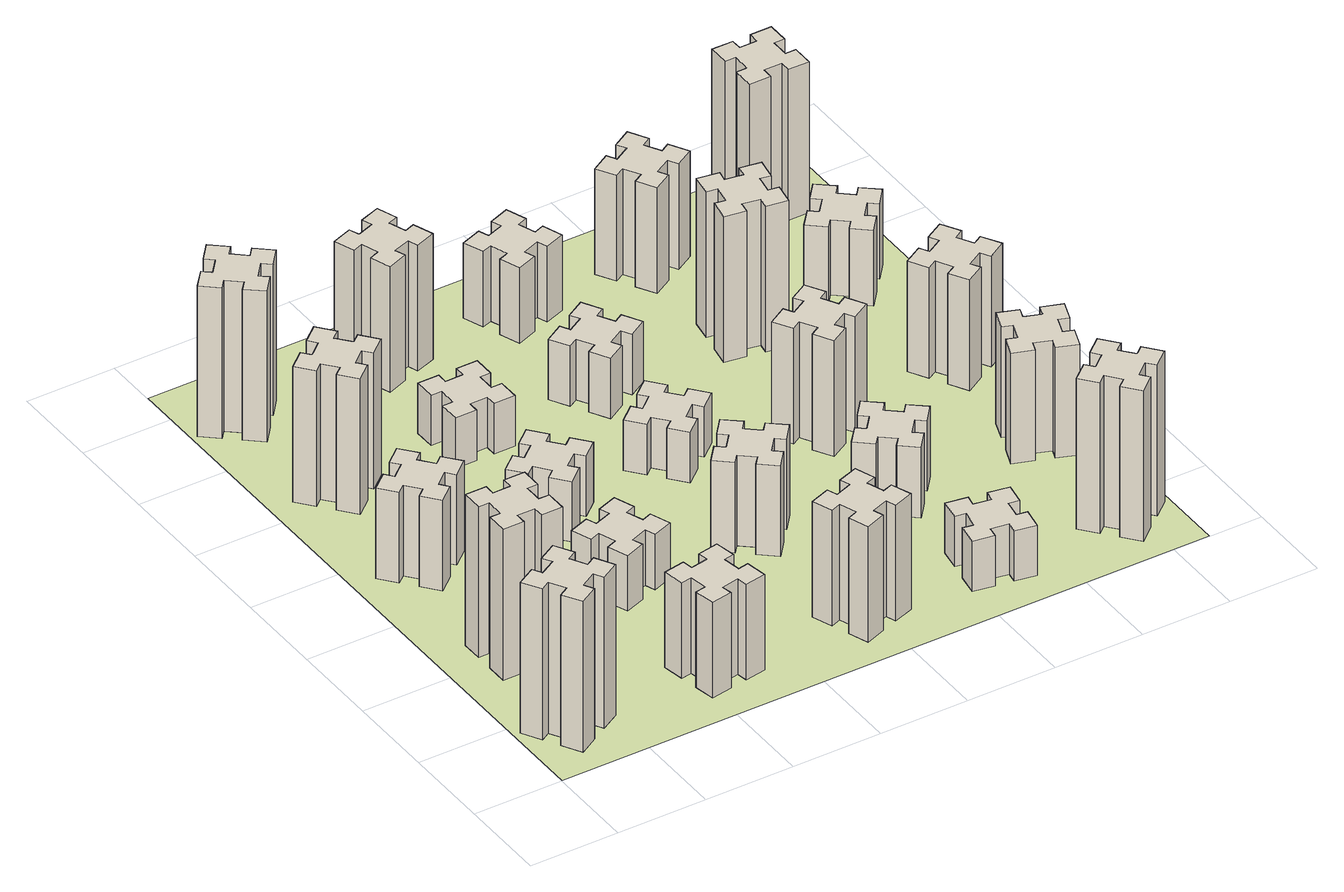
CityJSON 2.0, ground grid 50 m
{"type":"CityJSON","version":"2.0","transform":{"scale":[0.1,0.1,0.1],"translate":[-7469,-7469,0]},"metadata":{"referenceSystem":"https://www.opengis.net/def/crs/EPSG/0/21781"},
"CityObjects":{
"building1":{"type":"Building","attributes":{"class":"1000","function":"1000","usage":"1000","yearOfConstruction":2016,"roofType":"1000","measuredHeight":90,"storeysAboveGround":30,"storeysBelowGround":0},"geometry":[{"type":"Solid","lod":"1","boundaries":[[[[0,1,2,3,4,5,6,7,8,9,10,11,12,13,14,15,16,17,18,19]],[[17,16,20,21]],[[16,15,22,20]],[[15,14,23,22]],[[14,13,24,23]],[[13,12,25,24]],[[12,11,26,25]],[[11,10,27,26]],[[10,9,28,27]],[[9,8,29,28]],[[8,7,30,29]],[[7,6,31,30]],[[6,5,32,31]],[[5,4,33,32]],[[4,3,34,33]],[[3,2,35,34]],[[2,1,36,35]],[[1,0,37,36]],[[0,19,38,37]],[[19,18,39,38]],[[18,17,21,39]],[[24,25,26,27,28,29,30,31,32,33,34,35,36,37,38,39,21,20,22,23]]]]}]},
"building2":{"type":"Building","attributes":{"class":"1000","function":"1000","usage":"1000","yearOfConstruction":2016,"roofType":"1000","measuredHeight":90,"storeysAboveGround":30,"storeysBelowGround":0},"geometry":[{"type":"Solid","lod":"1","boundaries":[[[[40,41,42,43,44,45,46,47,48,49,50,51,52,53,54,55,56,57,58,59]],[[57,56,60,61]],[[56,55,62,60]],[[55,54,63,62]],[[54,53,64,63]],[[53,52,65,64]],[[52,51,66,65]],[[51,50,67,66]],[[50,49,68,67]],[[49,48,69,68]],[[48,47,70,69]],[[47,46,71,70]],[[46,45,72,71]],[[45,44,73,72]],[[44,43,74,73]],[[43,42,75,74]],[[42,41,76,75]],[[41,40,77,76]],[[40,59,78,77]],[[59,58,79,78]],[[58,57,61,79]],[[64,65,66,67,68,69,70,71,72,73,74,75,76,77,78,79,61,60,62,63]]]]}]},
"building3":{"type":"Building","attributes":{"class":"1000","function":"1000","usage":"1000","yearOfConstruction":2016,"roofType":"1000","measuredHeight":54,"storeysAboveGround":30,"storeysBelowGround":0},"geometry":[{"type":"Solid","lod":"1","boundaries":[[[[80,81,82,83,84,85,86,87,88,89,90,91,92,93,94,95,96,97,98,99]],[[97,96,100,101]],[[96,95,102,100]],[[95,94,103,102]],[[94,93,104,103]],[[93,92,105,104]],[[92,91,106,105]],[[91,90,107,106]],[[90,89,108,107]],[[89,88,109,108]],[[88,87,110,109]],[[87,86,111,110]],[[86,85,112,111]],[[85,84,113,112]],[[84,83,114,113]],[[83,82,115,114]],[[82,81,116,115]],[[81,80,117,116]],[[80,99,118,117]],[[99,98,119,118]],[[98,97,101,119]],[[104,105,106,107,108,109,110,111,112,113,114,115,116,117,118,119,101,100,102,103]]]]}]},
"building4":{"type":"Building","attributes":{"class":"1000","function":"1000","usage":"1000","yearOfConstruction":2016,"roofType":"1000","measuredHeight":81,"storeysAboveGround":30,"storeysBelowGround":0},"geometry":[{"type":"Solid","lod":"1","boundaries":[[[[120,121,122,123,124,125,126,127,128,129,130,131,132,133,134,135,136,137,138,139]],[[137,136,140,141]],[[136,135,142,140]],[[135,134,143,142]],[[134,133,144,143]],[[133,132,145,144]],[[132,131,146,145]],[[131,130,147,146]],[[130,129,148,147]],[[129,128,149,148]],[[128,127,150,149]],[[127,126,151,150]],[[126,125,152,151]],[[125,124,153,152]],[[124,123,154,153]],[[123,122,155,154]],[[122,121,156,155]],[[121,120,157,156]],[[120,139,158,157]],[[139,138,159,158]],[[138,137,141,159]],[[144,145,146,147,148,149,150,151,152,153,154,155,156,157,158,159,141,140,142,143]]]]}]},
"building5":{"type":"Building","attributes":{"class":"1000","function":"1000","usage":"1000","yearOfConstruction":2016,"roofType":"1000","measuredHeight":57,"storeysAboveGround":30,"storeysBelowGround":0},"geometry":[{"type":"Solid","lod":"1","boundaries":[[[[160,161,162,163,164,165,166,167,168,169,170,171,172,173,174,175,176,177,178,179]],[[177,176,180,181]],[[176,175,182,180]],[[175,174,183,182]],[[174,173,184,183]],[[173,172,185,184]],[[172,171,186,185]],[[171,170,187,186]],[[170,169,188,187]],[[169,168,189,188]],[[168,167,190,189]],[[167,166,191,190]],[[166,165,192,191]],[[165,164,193,192]],[[164,163,194,193]],[[163,162,195,194]],[[162,161,196,195]],[[161,160,197,196]],[[160,179,198,197]],[[179,178,199,198]],[[178,177,181,199]],[[184,185,186,187,188,189,190,191,192,193,194,195,196,197,198,199,181,180,182,183]]]]}]},
"building6":{"type":"Building","attributes":{"class":"1000","function":"1000","usage":"1000","yearOfConstruction":2016,"roofType":"1000","measuredHeight":90,"storeysAboveGround":30,"storeysBelowGround":0},"geometry":[{"type":"Solid","lod":"1","boundaries":[[[[200,201,202,203,204,205,206,207,208,209,210,211,212,213,214,215,216,217,218,219]],[[217,216,220,221]],[[216,215,222,220]],[[215,214,223,222]],[[214,213,224,223]],[[213,212,225,224]],[[212,211,226,225]],[[211,210,227,226]],[[210,209,228,227]],[[209,208,229,228]],[[208,207,230,229]],[[207,206,231,230]],[[206,205,232,231]],[[205,204,233,232]],[[204,203,234,233]],[[203,202,235,234]],[[202,201,236,235]],[[201,200,237,236]],[[200,219,238,237]],[[219,218,239,238]],[[218,217,221,239]],[[224,225,226,227,228,229,230,231,232,233,234,235,236,237,238,239,221,220,222,223]]]]}]},
"building7":{"type":"Building","attributes":{"class":"1000","function":"1000","usage":"1000","yearOfConstruction":2016,"roofType":"1000","measuredHeight":33,"storeysAboveGround":30,"storeysBelowGround":0},"geometry":[{"type":"Solid","lod":"1","boundaries":[[[[240,241,242,243,244,245,246,247,248,249,250,251,252,253,254,255,256,257,258,259]],[[257,256,260,261]],[[256,255,262,260]],[[255,254,263,262]],[[254,253,264,263]],[[253,252,265,264]],[[252,251,266,265]],[[251,250,267,266]],[[250,249,268,267]],[[249,248,269,268]],[[248,247,270,269]],[[247,246,271,270]],[[246,245,272,271]],[[245,244,273,272]],[[244,243,274,273]],[[243,242,275,274]],[[242,241,276,275]],[[241,240,277,276]],[[240,259,278,277]],[[259,258,279,278]],[[258,257,261,279]],[[264,265,266,267,268,269,270,271,272,273,274,275,276,277,278,279,261,260,262,263]]]]}]},
"building8":{"type":"Building","attributes":{"class":"1000","function":"1000","usage":"1000","yearOfConstruction":2016,"roofType":"1000","measuredHeight":36,"storeysAboveGround":30,"storeysBelowGround":0},"geometry":[{"type":"Solid","lod":"1","boundaries":[[[[280,281,282,283,284,285,286,287,288,289,290,291,292,293,294,295,296,297,298,299]],[[297,296,300,301]],[[296,295,302,300]],[[295,294,303,302]],[[294,293,304,303]],[[293,292,305,304]],[[292,291,306,305]],[[291,290,307,306]],[[290,289,308,307]],[[289,288,309,308]],[[288,287,310,309]],[[287,286,311,310]],[[286,285,312,311]],[[285,284,313,312]],[[284,283,314,313]],[[283,282,315,314]],[[282,281,316,315]],[[281,280,317,316]],[[280,299,318,317]],[[299,298,319,318]],[[298,297,301,319]],[[304,305,306,307,308,309,310,311,312,313,314,315,316,317,318,319,301,300,302,303]]]]}]},
"building9":{"type":"Building","attributes":{"class":"1000","function":"1000","usage":"1000","yearOfConstruction":2016,"roofType":"1000","measuredHeight":30,"storeysAboveGround":30,"storeysBelowGround":0},"geometry":[{"type":"Solid","lod":"1","boundaries":[[[[320,321,322,323,324,325,326,327,328,329,330,331,332,333,334,335,336,337,338,339]],[[337,336,340,341]],[[336,335,342,340]],[[335,334,343,342]],[[334,333,344,343]],[[333,332,345,344]],[[332,331,346,345]],[[331,330,347,346]],[[330,329,348,347]],[[329,328,349,348]],[[328,327,350,349]],[[327,326,351,350]],[[326,325,352,351]],[[325,324,353,352]],[[324,323,354,353]],[[323,322,355,354]],[[322,321,356,355]],[[321,320,357,356]],[[320,339,358,357]],[[339,338,359,358]],[[338,337,341,359]],[[344,345,346,347,348,349,350,351,352,353,354,355,356,357,358,359,341,340,342,343]]]]}]},
"building10":{"type":"Building","attributes":{"class":"1000","function":"1000","usage":"1000","yearOfConstruction":2016,"roofType":"1000","measuredHeight":69,"storeysAboveGround":30,"storeysBelowGround":0},"geometry":[{"type":"Solid","lod":"1","boundaries":[[[[360,361,362,363,364,365,366,367,368,369,370,371,372,373,374,375,376,377,378,379]],[[377,376,380,381]],[[376,375,382,380]],[[375,374,383,382]],[[374,373,384,383]],[[373,372,385,384]],[[372,371,386,385]],[[371,370,387,386]],[[370,369,388,387]],[[369,368,389,388]],[[368,367,390,389]],[[367,366,391,390]],[[366,365,392,391]],[[365,364,393,392]],[[364,363,394,393]],[[363,362,395,394]],[[362,361,396,395]],[[361,360,397,396]],[[360,379,398,397]],[[379,378,399,398]],[[378,377,381,399]],[[384,385,386,387,388,389,390,391,392,393,394,395,396,397,398,399,381,380,382,383]]]]}]},
"building11":{"type":"Building","attributes":{"class":"1000","function":"1000","usage":"1000","yearOfConstruction":2016,"roofType":"1000","measuredHeight":75,"storeysAboveGround":30,"storeysBelowGround":0},"geometry":[{"type":"Solid","lod":"1","boundaries":[[[[400,401,402,403,404,405,406,407,408,409,410,411,412,413,414,415,416,417,418,419]],[[417,416,420,421]],[[416,415,422,420]],[[415,414,423,422]],[[414,413,424,423]],[[413,412,425,424]],[[412,411,426,425]],[[411,410,427,426]],[[410,409,428,427]],[[409,408,429,428]],[[408,407,430,429]],[[407,406,431,430]],[[406,405,432,431]],[[405,404,433,432]],[[404,403,434,433]],[[403,402,435,434]],[[402,401,436,435]],[[401,400,437,436]],[[400,419,438,437]],[[419,418,439,438]],[[418,417,421,439]],[[424,425,426,427,428,429,430,431,432,433,434,435,436,437,438,439,421,420,422,423]]]]}]},
"building12":{"type":"Building","attributes":{"class":"1000","function":"1000","usage":"1000","yearOfConstruction":2016,"roofType":"1000","measuredHeight":54,"storeysAboveGround":30,"storeysBelowGround":0},"geometry":[{"type":"Solid","lod":"1","boundaries":[[[[440,441,442,443,444,445,446,447,448,449,450,451,452,453,454,455,456,457,458,459]],[[457,456,460,461]],[[456,455,462,460]],[[455,454,463,462]],[[454,453,464,463]],[[453,452,465,464]],[[452,451,466,465]],[[451,450,467,466]],[[450,449,468,467]],[[449,448,469,468]],[[448,447,470,469]],[[447,446,471,470]],[[446,445,472,471]],[[445,444,473,472]],[[444,443,474,473]],[[443,442,475,474]],[[442,441,476,475]],[[441,440,477,476]],[[440,459,478,477]],[[459,458,479,478]],[[458,457,461,479]],[[464,465,466,467,468,469,470,471,472,473,474,475,476,477,478,479,461,460,462,463]]]]}]},
"building13":{"type":"Building","attributes":{"class":"1000","function":"1000","usage":"1000","yearOfConstruction":2016,"roofType":"1000","measuredHeight":30,"storeysAboveGround":30,"storeysBelowGround":0},"geometry":[{"type":"Solid","lod":"1","boundaries":[[[[480,481,482,483,484,485,486,487,488,489,490,491,492,493,494,495,496,497,498,499]],[[497,496,500,501]],[[496,495,502,500]],[[495,494,503,502]],[[494,493,504,503]],[[493,492,505,504]],[[492,491,506,505]],[[491,490,507,506]],[[490,489,508,507]],[[489,488,509,508]],[[488,487,510,509]],[[487,486,511,510]],[[486,485,512,511]],[[485,484,513,512]],[[484,483,514,513]],[[483,482,515,514]],[[482,481,516,515]],[[481,480,517,516]],[[480,499,518,517]],[[499,498,519,518]],[[498,497,501,519]],[[504,505,506,507,508,509,510,511,512,513,514,515,516,517,518,519,501,500,502,503]]]]}]},
"building14":{"type":"Building","attributes":{"class":"1000","function":"1000","usage":"1000","yearOfConstruction":2016,"roofType":"1000","measuredHeight":36,"storeysAboveGround":30,"storeysBelowGround":0},"geometry":[{"type":"Solid","lod":"1","boundaries":[[[[520,521,522,523,524,525,526,527,528,529,530,531,532,533,534,535,536,537,538,539]],[[537,536,540,541]],[[536,535,542,540]],[[535,534,543,542]],[[534,533,544,543]],[[533,532,545,544]],[[532,531,546,545]],[[531,530,547,546]],[[530,529,548,547]],[[529,528,549,548]],[[528,527,550,549]],[[527,526,551,550]],[[526,525,552,551]],[[525,524,553,552]],[[524,523,554,553]],[[523,522,555,554]],[[522,521,556,555]],[[521,520,557,556]],[[520,539,558,557]],[[539,538,559,558]],[[538,537,541,559]],[[544,545,546,547,548,549,550,551,552,553,554,555,556,557,558,559,541,540,542,543]]]]}]},
"building15":{"type":"Building","attributes":{"class":"1000","function":"1000","usage":"1000","yearOfConstruction":2016,"roofType":"1000","measuredHeight":30,"storeysAboveGround":30,"storeysBelowGround":0},"geometry":[{"type":"Solid","lod":"1","boundaries":[[[[560,561,562,563,564,565,566,567,568,569,570,571,572,573,574,575,576,577,578,579]],[[577,576,580,581]],[[576,575,582,580]],[[575,574,583,582]],[[574,573,584,583]],[[573,572,585,584]],[[572,571,586,585]],[[571,570,587,586]],[[570,569,588,587]],[[569,568,589,588]],[[568,567,590,589]],[[567,566,591,590]],[[566,565,592,591]],[[565,564,593,592]],[[564,563,594,593]],[[563,562,595,594]],[[562,561,596,595]],[[561,560,597,596]],[[560,579,598,597]],[[579,578,599,598]],[[578,577,581,599]],[[584,585,586,587,588,589,590,591,592,593,594,595,596,597,598,599,581,580,582,583]]]]}]},
"building16":{"type":"Building","attributes":{"class":"1000","function":"1000","usage":"1000","yearOfConstruction":2016,"roofType":"1000","measuredHeight":45,"storeysAboveGround":30,"storeysBelowGround":0},"geometry":[{"type":"Solid","lod":"1","boundaries":[[[[600,601,602,603,604,605,606,607,608,609,610,611,612,613,614,615,616,617,618,619]],[[617,616,620,621]],[[616,615,622,620]],[[615,614,623,622]],[[614,613,624,623]],[[613,612,625,624]],[[612,611,626,625]],[[611,610,627,626]],[[610,609,628,627]],[[609,608,629,628]],[[608,607,630,629]],[[607,606,631,630]],[[606,605,632,631]],[[605,604,633,632]],[[604,603,634,633]],[[603,602,635,634]],[[602,601,636,635]],[[601,600,637,636]],[[600,619,638,637]],[[619,618,639,638]],[[618,617,621,639]],[[624,625,626,627,628,629,630,631,632,633,634,635,636,637,638,639,621,620,622,623]]]]}]},
"building17":{"type":"Building","attributes":{"class":"1000","function":"1000","usage":"1000","yearOfConstruction":2016,"roofType":"1000","measuredHeight":42,"storeysAboveGround":30,"storeysBelowGround":0},"geometry":[{"type":"Solid","lod":"1","boundaries":[[[[640,641,642,643,644,645,646,647,648,649,650,651,652,653,654,655,656,657,658,659]],[[657,656,660,661]],[[656,655,662,660]],[[655,654,663,662]],[[654,653,664,663]],[[653,652,665,664]],[[652,651,666,665]],[[651,650,667,666]],[[650,649,668,667]],[[649,648,669,668]],[[648,647,670,669]],[[647,646,671,670]],[[646,645,672,671]],[[645,644,673,672]],[[644,643,674,673]],[[643,642,675,674]],[[642,641,676,675]],[[641,640,677,676]],[[640,659,678,677]],[[659,658,679,678]],[[658,657,661,679]],[[664,665,666,667,668,669,670,671,672,673,674,675,676,677,678,679,661,660,662,663]]]]}]},
"building18":{"type":"Building","attributes":{"class":"1000","function":"1000","usage":"1000","yearOfConstruction":2016,"roofType":"1000","measuredHeight":69,"storeysAboveGround":30,"storeysBelowGround":0},"geometry":[{"type":"Solid","lod":"1","boundaries":[[[[680,681,682,683,684,685,686,687,688,689,690,691,692,693,694,695,696,697,698,699]],[[697,696,700,701]],[[696,695,702,700]],[[695,694,703,702]],[[694,693,704,703]],[[693,692,705,704]],[[692,691,706,705]],[[691,690,707,706]],[[690,689,708,707]],[[689,688,709,708]],[[688,687,710,709]],[[687,686,711,710]],[[686,685,712,711]],[[685,684,713,712]],[[684,683,714,713]],[[683,682,715,714]],[[682,681,716,715]],[[681,680,717,716]],[[680,699,718,717]],[[699,698,719,718]],[[698,697,701,719]],[[704,705,706,707,708,709,710,711,712,713,714,715,716,717,718,719,701,700,702,703]]]]}]},
"building19":{"type":"Building","attributes":{"class":"1000","function":"1000","usage":"1000","yearOfConstruction":2016,"roofType":"1000","measuredHeight":87,"storeysAboveGround":30,"storeysBelowGround":0},"geometry":[{"type":"Solid","lod":"1","boundaries":[[[[720,721,722,723,724,725,726,727,728,729,730,731,732,733,734,735,736,737,738,739]],[[737,736,740,741]],[[736,735,742,740]],[[735,734,743,742]],[[734,733,744,743]],[[733,732,745,744]],[[732,731,746,745]],[[731,730,747,746]],[[730,729,748,747]],[[729,728,749,748]],[[728,727,750,749]],[[727,726,751,750]],[[726,725,752,751]],[[725,724,753,752]],[[724,723,754,753]],[[723,722,755,754]],[[722,721,756,755]],[[721,720,757,756]],[[720,739,758,757]],[[739,738,759,758]],[[738,737,741,759]],[[744,745,746,747,748,749,750,751,752,753,754,755,756,757,758,759,741,740,742,743]]]]}]},
"building20":{"type":"Building","attributes":{"class":"1000","function":"1000","usage":"1000","yearOfConstruction":2016,"roofType":"1000","measuredHeight":90,"storeysAboveGround":30,"storeysBelowGround":0},"geometry":[{"type":"Solid","lod":"1","boundaries":[[[[760,761,762,763,764,765,766,767,768,769,770,771,772,773,774,775,776,777,778,779]],[[777,776,780,781]],[[776,775,782,780]],[[775,774,783,782]],[[774,773,784,783]],[[773,772,785,784]],[[772,771,786,785]],[[771,770,787,786]],[[770,769,788,787]],[[769,768,789,788]],[[768,767,790,789]],[[767,766,791,790]],[[766,765,792,791]],[[765,764,793,792]],[[764,763,794,793]],[[763,762,795,794]],[[762,761,796,795]],[[761,760,797,796]],[[760,779,798,797]],[[779,778,799,798]],[[778,777,781,799]],[[784,785,786,787,788,789,790,791,792,793,794,795,796,797,798,799,781,780,782,783]]]]}]},
"building21":{"type":"Building","attributes":{"class":"1000","function":"1000","usage":"1000","yearOfConstruction":2016,"roofType":"1000","measuredHeight":63,"storeysAboveGround":30,"storeysBelowGround":0},"geometry":[{"type":"Solid","lod":"1","boundaries":[[[[800,801,802,803,804,805,806,807,808,809,810,811,812,813,814,815,816,817,818,819]],[[817,816,820,821]],[[816,815,822,820]],[[815,814,823,822]],[[814,813,824,823]],[[813,812,825,824]],[[812,811,826,825]],[[811,810,827,826]],[[810,809,828,827]],[[809,808,829,828]],[[808,807,830,829]],[[807,806,831,830]],[[806,805,832,831]],[[805,804,833,832]],[[804,803,834,833]],[[803,802,835,834]],[[802,801,836,835]],[[801,800,837,836]],[[800,819,838,837]],[[819,818,839,838]],[[818,817,821,839]],[[824,825,826,827,828,829,830,831,832,833,834,835,836,837,838,839,821,820,822,823]]]]}]},
"building22":{"type":"Building","attributes":{"class":"1000","function":"1000","usage":"1000","yearOfConstruction":2016,"roofType":"1000","measuredHeight":66,"storeysAboveGround":30,"storeysBelowGround":0},"geometry":[{"type":"Solid","lod":"1","boundaries":[[[[840,841,842,843,844,845,846,847,848,849,850,851,852,853,854,855,856,857,858,859]],[[857,856,860,861]],[[856,855,862,860]],[[855,854,863,862]],[[854,853,864,863]],[[853,852,865,864]],[[852,851,866,865]],[[851,850,867,866]],[[850,849,868,867]],[[849,848,869,868]],[[848,847,870,869]],[[847,846,871,870]],[[846,845,872,871]],[[845,844,873,872]],[[844,843,874,873]],[[843,842,875,874]],[[842,841,876,875]],[[841,840,877,876]],[[840,859,878,877]],[[859,858,879,878]],[[858,857,861,879]],[[864,865,866,867,868,869,870,871,872,873,874,875,876,877,878,879,861,860,862,863]]]]}]},
"building23":{"type":"Building","attributes":{"class":"1000","function":"1000","usage":"1000","yearOfConstruction":2016,"roofType":"1000","measuredHeight":66,"storeysAboveGround":30,"storeysBelowGround":0},"geometry":[{"type":"Solid","lod":"1","boundaries":[[[[880,881,882,883,884,885,886,887,888,889,890,891,892,893,894,895,896,897,898,899]],[[897,896,900,901]],[[896,895,902,900]],[[895,894,903,902]],[[894,893,904,903]],[[893,892,905,904]],[[892,891,906,905]],[[891,890,907,906]],[[890,889,908,907]],[[889,888,909,908]],[[888,887,910,909]],[[887,886,911,910]],[[886,885,912,911]],[[885,884,913,912]],[[884,883,914,913]],[[883,882,915,914]],[[882,881,916,915]],[[881,880,917,916]],[[880,899,918,917]],[[899,898,919,918]],[[898,897,901,919]],[[904,905,906,907,908,909,910,911,912,913,914,915,916,917,918,919,901,900,902,903]]]]}]},
"building24":{"type":"Building","attributes":{"class":"1000","function":"1000","usage":"1000","yearOfConstruction":2016,"roofType":"1000","measuredHeight":45,"storeysAboveGround":30,"storeysBelowGround":0},"geometry":[{"type":"Solid","lod":"1","boundaries":[[[[920,921,922,923,924,925,926,927,928,929,930,931,932,933,934,935,936,937,938,939]],[[937,936,940,941]],[[936,935,942,940]],[[935,934,943,942]],[[934,933,944,943]],[[933,932,945,944]],[[932,931,946,945]],[[931,930,947,946]],[[930,929,948,947]],[[929,928,949,948]],[[928,927,950,949]],[[927,926,951,950]],[[926,925,952,951]],[[925,924,953,952]],[[924,923,954,953]],[[923,922,955,954]],[[922,921,956,955]],[[921,920,957,956]],[[920,939,958,957]],[[939,938,959,958]],[[938,937,941,959]],[[944,945,946,947,948,949,950,951,952,953,954,955,956,957,958,959,941,940,942,943]]]]}]},
"building25":{"type":"Building","attributes":{"class":"1000","function":"1000","usage":"1000","yearOfConstruction":2016,"roofType":"1000","measuredHeight":90,"storeysAboveGround":30,"storeysBelowGround":0},"geometry":[{"type":"Solid","lod":"1","boundaries":[[[[960,961,962,963,964,965,966,967,968,969,970,971,972,973,974,975,976,977,978,979]],[[977,976,980,981]],[[976,975,982,980]],[[975,974,983,982]],[[974,973,984,983]],[[973,972,985,984]],[[972,971,986,985]],[[971,970,987,986]],[[970,969,988,987]],[[969,968,989,988]],[[968,967,990,989]],[[967,966,991,990]],[[966,965,992,991]],[[965,964,993,992]],[[964,963,994,993]],[[963,962,995,994]],[[962,961,996,995]],[[961,960,997,996]],[[960,979,998,997]],[[979,978,999,998]],[[978,977,981,999]],[[984,985,986,987,988,989,990,991,992,993,994,995,996,997,998,999,981,980,982,983]]]]}]},
"landuse1":{"type":"LandUse","attributes":{"name":"plot1","function":"1010"},"geometry":[{"type":"MultiSurface","lod":"1","boundaries":[[[1000,1001,1002,1003]]]}]}
},
"vertices":[
[155,364,0],[205,277,0],[153,247,0],[213,143,0],[317,203,0],[287,255,0],[374,305,0],[404,253,0],[508,313,0],[448,417,0],[396,387,0],[346,474,0],[398,504,0],[338,608,0],[234,548,0],[264,496,0],[177,446,0],[147,498,0],[43,438,0],[103,334,0],[177,446,900],[147,498,900],[264,496,900],[234,548,900],[338,608,900],[398,504,900],[346,474,900],[396,387,900],[448,417,900],[508,313,900],[404,253,900],[374,305,900],[287,255,900],[317,203,900],[213,143,900],[153,247,900],[205,277,900],[155,364,900],[103,334,900],[43,438,900],
[265,1065,0],[265,965,0],[205,965,0],[205,845,0],[325,845,0],[325,905,0],[425,905,0],[425,845,0],[545,845,0],[545,965,0],[485,965,0],[485,1065,0],[545,1065,0],[545,1185,0],[425,1185,0],[425,1125,0],[325,1125,0],[325,1185,0],[205,1185,0],[205,1065,0],[325,1125,900],[325,1185,900],[425,1125,900],[425,1185,900],[545,1185,900],[545,1065,900],[485,1065,900],[485,965,900],[545,965,900],[545,845,900],[425,845,900],[425,905,900],[325,905,900],[325,845,900],[205,845,900],[205,965,900],[265,965,900],[265,1065,900],[205,1065,900],[205,1185,900],
[492,1888,0],[427,1964,0],[473,2003,0],[396,2095,0],[304,2018,0],[343,1972,0],[266,1907,0],[228,1953,0],[136,1876,0],[213,1784,0],[259,1823,0],[323,1746,0],[277,1708,0],[354,1616,0],[446,1693,0],[408,1739,0],[484,1803,0],[523,1757,0],[615,1834,0],[538,1926,0],[484,1803,540],[523,1757,540],[408,1739,540],[446,1693,540],[354,1616,540],[277,1708,540],[323,1746,540],[259,1823,540],[213,1784,540],[136,1876,540],[228,1953,540],[266,1907,540],[343,1972,540],[304,2018,540],[396,2095,540],[473,2003,540],[427,1964,540],[492,1888,540],[538,1926,540],[615,1834,540],
[343,2712,0],[266,2647,0],[228,2693,0],[136,2616,0],[213,2524,0],[259,2563,0],[323,2486,0],[277,2448,0],[354,2356,0],[446,2433,0],[408,2479,0],[484,2543,0],[523,2497,0],[615,2574,0],[538,2666,0],[492,2628,0],[427,2704,0],[473,2743,0],[396,2835,0],[304,2758,0],[427,2704,810],[473,2743,810],[492,2628,810],[538,2666,810],[615,2574,810],[523,2497,810],[484,2543,810],[408,2479,810],[446,2433,810],[354,2356,810],[277,2448,810],[323,2486,810],[259,2563,810],[213,2524,810],[136,2616,810],[228,2693,810],[266,2647,810],[343,2712,810],[304,2758,810],[396,2835,810],
[1085,258,0],[1184,276,0],[1194,217,0],[1312,237,0],[1291,356,0],[1232,345,0],[1215,444,0],[1274,454,0],[1253,572,0],[1135,551,0],[1145,492,0],[1047,475,0],[1037,534,0],[918,513,0],[939,395,0],[998,405,0],[1016,307,0],[957,297,0],[977,178,0],[1096,199,0],[1016,307,570],[957,297,570],[998,405,570],[939,395,570],[918,513,570],[1037,534,570],[1047,475,570],[1145,492,570],[1135,551,570],[1253,572,570],[1274,454,570],[1215,444,570],[1232,345,570],[1291,356,570],[1312,237,570],[1194,217,570],[1184,276,570],[1085,258,570],[1096,199,570],[977,178,570],
[384,3387,0],[308,3452,0],[346,3498,0],[254,3575,0],[177,3483,0],[223,3444,0],[159,3368,0],[113,3406,0],[36,3314,0],[128,3237,0],[166,3283,0],[243,3219,0],[204,3173,0],[296,3096,0],[373,3188,0],[327,3226,0],[392,3303,0],[438,3264,0],[515,3356,0],[423,3433,0],[392,3303,900],[438,3264,900],[327,3226,900],[373,3188,900],[296,3096,900],[204,3173,900],[243,3219,900],[166,3283,900],[128,3237,900],[36,3314,900],[113,3406,900],[159,3368,900],[223,3444,900],[177,3483,900],[254,3575,900],[346,3498,900],[308,3452,900],[384,3387,900],[423,3433,900],[515,3356,900],
[1125,1336,0],[1031,1302,0],[1010,1358,0],[897,1317,0],[939,1204,0],[995,1225,0],[1029,1131,0],[973,1110,0],[1014,997,0],[1127,1039,0],[1106,1095,0],[1200,1129,0],[1220,1073,0],[1333,1114,0],[1292,1227,0],[1236,1206,0],[1202,1300,0],[1258,1320,0],[1217,1433,0],[1104,1392,0],[1202,1300,330],[1258,1320,330],[1236,1206,330],[1292,1227,330],[1333,1114,330],[1220,1073,330],[1200,1129,330],[1106,1095,330],[1127,1039,330],[1014,997,330],[973,1110,330],[1029,1131,330],[995,1225,330],[939,1204,330],[897,1317,330],[1010,1358,330],[1031,1302,330],[1125,1336,330],[1104,1392,330],[1217,1433,330],
[1083,1972,0],[1006,1907,0],[968,1953,0],[876,1876,0],[953,1784,0],[999,1823,0],[1063,1746,0],[1017,1708,0],[1094,1616,0],[1186,1693,0],[1148,1739,0],[1224,1803,0],[1263,1757,0],[1355,1834,0],[1278,1926,0],[1232,1888,0],[1167,1964,0],[1213,2003,0],[1136,2095,0],[1044,2018,0],[1167,1964,360],[1213,2003,360],[1232,1888,360],[1278,1926,360],[1355,1834,360],[1263,1757,360],[1224,1803,360],[1148,1739,360],[1186,1693,360],[1094,1616,360],[1017,1708,360],[1063,1746,360],[999,1823,360],[953,1784,360],[876,1876,360],[968,1953,360],[1006,1907,360],[1083,1972,360],[1044,2018,360],[1136,2095,360],
[1225,2545,0],[1225,2645,0],[1285,2645,0],[1285,2765,0],[1165,2765,0],[1165,2705,0],[1065,2705,0],[1065,2765,0],[945,2765,0],[945,2645,0],[1005,2645,0],[1005,2545,0],[945,2545,0],[945,2425,0],[1065,2425,0],[1065,2485,0],[1165,2485,0],[1165,2425,0],[1285,2425,0],[1285,2545,0],[1165,2485,300],[1165,2425,300],[1065,2485,300],[1065,2425,300],[945,2425,300],[945,2545,300],[1005,2545,300],[1005,2645,300],[945,2645,300],[945,2765,300],[1065,2765,300],[1065,2705,300],[1165,2705,300],[1165,2765,300],[1285,2765,300],[1285,2645,300],[1225,2645,300],[1225,2545,300],[1285,2545,300],[1285,2425,300],
[1965,496,0],[1871,462,0],[1850,518,0],[1737,477,0],[1779,364,0],[1835,385,0],[1869,291,0],[1813,270,0],[1854,157,0],[1967,199,0],[1946,255,0],[2040,289,0],[2060,233,0],[2173,274,0],[2132,387,0],[2076,366,0],[2042,460,0],[2098,480,0],[2057,593,0],[1944,552,0],[2042,460,690],[2098,480,690],[2076,366,690],[2132,387,690],[2173,274,690],[2060,233,690],[2040,289,690],[1946,255,690],[1967,199,690],[1854,157,690],[1813,270,690],[1869,291,690],[1835,385,690],[1779,364,690],[1737,477,690],[1850,518,690],[1871,462,690],[1965,496,690],[1944,552,690],[2057,593,690],
[1125,3456,0],[1031,3422,0],[1010,3478,0],[897,3437,0],[939,3324,0],[995,3345,0],[1029,3251,0],[973,3230,0],[1014,3117,0],[1127,3159,0],[1106,3215,0],[1200,3249,0],[1220,3193,0],[1333,3234,0],[1292,3347,0],[1236,3326,0],[1202,3420,0],[1258,3440,0],[1217,3553,0],[1104,3512,0],[1202,3420,750],[1258,3440,750],[1236,3326,750],[1292,3347,750],[1333,3234,750],[1220,3193,750],[1200,3249,750],[1106,3215,750],[1127,3159,750],[1014,3117,750],[973,3230,750],[1029,3251,750],[995,3345,750],[939,3324,750],[897,3437,750],[1010,3478,750],[1031,3422,750],[1125,3456,750],[1104,3512,750],[1217,3553,750],
[1746,1163,0],[1823,1099,0],[1784,1053,0],[1876,976,0],[1953,1068,0],[1907,1106,0],[1972,1183,0],[2018,1144,0],[2095,1236,0],[2003,1313,0],[1964,1267,0],[1888,1332,0],[1926,1378,0],[1834,1455,0],[1757,1363,0],[1803,1324,0],[1739,1248,0],[1693,1286,0],[1616,1194,0],[1708,1117,0],[1739,1248,540],[1693,1286,540],[1803,1324,540],[1757,1363,540],[1834,1455,540],[1926,1378,540],[1888,1332,540],[1964,1267,540],[2003,1313,540],[2095,1236,540],[2018,1144,540],[1972,1183,540],[1907,1106,540],[1953,1068,540],[1876,976,540],[1784,1053,540],[1823,1099,540],[1746,1163,540],[1708,1117,540],[1616,1194,540],
[1972,1988,0],[1907,2064,0],[1953,2103,0],[1876,2195,0],[1784,2118,0],[1823,2072,0],[1746,2007,0],[1708,2053,0],[1616,1976,0],[1693,1884,0],[1739,1923,0],[1803,1846,0],[1757,1808,0],[1834,1716,0],[1926,1793,0],[1888,1839,0],[1964,1903,0],[2003,1857,0],[2095,1934,0],[2018,2026,0],[1964,1903,300],[2003,1857,300],[1888,1839,300],[1926,1793,300],[1834,1716,300],[1757,1808,300],[1803,1846,300],[1739,1923,300],[1693,1884,300],[1616,1976,300],[1708,2053,300],[1746,2007,300],[1823,2072,300],[1784,2118,300],[1876,2195,300],[1953,2103,300],[1907,2064,300],[1972,1988,300],[2018,2026,300],[2095,1934,300],
[1976,2607,0],[1926,2694,0],[1978,2724,0],[1918,2828,0],[1814,2768,0],[1844,2716,0],[1757,2666,0],[1727,2718,0],[1623,2658,0],[1683,2554,0],[1735,2584,0],[1785,2497,0],[1733,2467,0],[1793,2363,0],[1897,2423,0],[1867,2475,0],[1954,2525,0],[1984,2473,0],[2088,2533,0],[2028,2637,0],[1954,2525,360],[1984,2473,360],[1867,2475,360],[1897,2423,360],[1793,2363,360],[1733,2467,360],[1785,2497,360],[1735,2584,360],[1683,2554,360],[1623,2658,360],[1727,2718,360],[1757,2666,360],[1844,2716,360],[1814,2768,360],[1918,2828,360],[1978,2724,360],[1926,2694,360],[1976,2607,360],[2028,2637,360],[2088,2533,360],
[2596,444,0],[2578,345,0],[2519,356,0],[2498,237,0],[2617,217,0],[2627,276,0],[2725,258,0],[2715,199,0],[2833,178,0],[2854,297,0],[2795,307,0],[2812,405,0],[2871,395,0],[2892,513,0],[2774,534,0],[2764,475,0],[2665,492,0],[2676,551,0],[2557,572,0],[2537,454,0],[2665,492,300],[2676,551,300],[2764,475,300],[2774,534,300],[2892,513,300],[2871,395,300],[2812,405,300],[2795,307,300],[2854,297,300],[2833,178,300],[2715,199,300],[2725,258,300],[2627,276,300],[2617,217,300],[2498,237,300],[2519,356,300],[2578,345,300],[2596,444,300],[2537,454,300],[2557,572,300],
[1865,3456,0],[1771,3422,0],[1750,3478,0],[1637,3437,0],[1679,3324,0],[1735,3345,0],[1769,3251,0],[1713,3230,0],[1754,3117,0],[1867,3159,0],[1846,3215,0],[1940,3249,0],[1960,3193,0],[2073,3234,0],[2032,3347,0],[1976,3326,0],[1942,3420,0],[1998,3440,0],[1957,3553,0],[1844,3512,0],[1942,3420,450],[1998,3440,450],[1976,3326,450],[2032,3347,450],[2073,3234,450],[1960,3193,450],[1940,3249,450],[1846,3215,450],[1867,3159,450],[1754,3117,450],[1713,3230,450],[1769,3251,450],[1735,3345,450],[1679,3324,450],[1637,3437,450],[1750,3478,450],[1771,3422,450],[1865,3456,450],[1844,3512,450],[1957,3553,450],
[2647,1006,0],[2712,1083,0],[2758,1044,0],[2835,1136,0],[2743,1213,0],[2704,1167,0],[2628,1232,0],[2666,1278,0],[2574,1355,0],[2497,1263,0],[2543,1224,0],[2479,1148,0],[2433,1186,0],[2356,1094,0],[2448,1017,0],[2486,1063,0],[2563,999,0],[2524,953,0],[2616,876,0],[2693,968,0],[2563,999,420],[2524,953,420],[2486,1063,420],[2448,1017,420],[2356,1094,420],[2433,1186,420],[2479,1148,420],[2543,1224,420],[2497,1263,420],[2574,1355,420],[2666,1278,420],[2628,1232,420],[2704,1167,420],[2743,1213,420],[2835,1136,420],[2758,1044,420],[2712,1083,420],[2647,1006,420],[2693,968,420],[2616,876,420],
[2475,1744,0],[2525,1657,0],[2473,1627,0],[2533,1523,0],[2637,1583,0],[2607,1635,0],[2694,1685,0],[2724,1633,0],[2828,1693,0],[2768,1797,0],[2716,1767,0],[2666,1854,0],[2718,1884,0],[2658,1988,0],[2554,1928,0],[2584,1876,0],[2497,1826,0],[2467,1878,0],[2363,1818,0],[2423,1714,0],[2497,1826,690],[2467,1878,690],[2584,1876,690],[2554,1928,690],[2658,1988,690],[2718,1884,690],[2666,1854,690],[2716,1767,690],[2768,1797,690],[2828,1693,690],[2724,1633,690],[2694,1685,690],[2607,1635,690],[2637,1583,690],[2533,1523,690],[2473,1627,690],[2525,1657,690],[2475,1744,690],[2423,1714,690],[2363,1818,690],
[2627,2496,0],[2725,2478,0],[2715,2419,0],[2833,2398,0],[2854,2517,0],[2795,2527,0],[2812,2625,0],[2871,2615,0],[2892,2733,0],[2774,2754,0],[2764,2695,0],[2665,2712,0],[2676,2771,0],[2557,2792,0],[2537,2674,0],[2596,2664,0],[2578,2565,0],[2519,2576,0],[2498,2457,0],[2617,2437,0],[2578,2565,870],[2519,2576,870],[2596,2664,870],[2537,2674,870],[2557,2792,870],[2676,2771,870],[2665,2712,870],[2764,2695,870],[2774,2754,870],[2892,2733,870],[2871,2615,870],[2812,2625,870],[2795,2527,870],[2854,2517,870],[2833,2398,870],[2715,2419,870],[2725,2478,870],[2627,2496,870],[2617,2437,870],[2498,2457,870],
[3468,259,0],[3544,323,0],[3583,277,0],[3675,354,0],[3598,446,0],[3552,408,0],[3487,484,0],[3533,523,0],[3456,615,0],[3364,538,0],[3403,492,0],[3326,427,0],[3288,473,0],[3196,396,0],[3273,304,0],[3319,343,0],[3383,266,0],[3337,228,0],[3414,136,0],[3506,213,0],[3383,266,900],[3337,228,900],[3319,343,900],[3273,304,900],[3196,396,900],[3288,473,900],[3326,427,900],[3403,492,900],[3364,538,900],[3456,615,900],[3533,523,900],[3487,484,900],[3552,408,900],[3598,446,900],[3675,354,900],[3583,277,900],[3544,323,900],[3468,259,900],[3506,213,900],[3414,136,900],
[2716,3347,0],[2666,3434,0],[2718,3464,0],[2658,3568,0],[2554,3508,0],[2584,3456,0],[2497,3406,0],[2467,3458,0],[2363,3398,0],[2423,3294,0],[2475,3324,0],[2525,3237,0],[2473,3207,0],[2533,3103,0],[2637,3163,0],[2607,3215,0],[2694,3265,0],[2724,3213,0],[2828,3273,0],[2768,3377,0],[2694,3265,630],[2724,3213,630],[2607,3215,630],[2637,3163,630],[2533,3103,630],[2473,3207,630],[2525,3237,630],[2475,3324,630],[2423,3294,630],[2363,3398,630],[2467,3458,630],[2497,3406,630],[2584,3456,630],[2554,3508,630],[2658,3568,630],[2718,3464,630],[2666,3434,630],[2716,3347,630],[2768,3377,630],[2828,3273,630],
[3351,1029,0],[3445,995,0],[3424,939,0],[3537,897,0],[3578,1010,0],[3522,1031,0],[3556,1125,0],[3612,1104,0],[3653,1217,0],[3540,1258,0],[3520,1202,0],[3426,1236,0],[3447,1292,0],[3334,1333,0],[3293,1220,0],[3349,1200,0],[3315,1106,0],[3259,1127,0],[3217,1014,0],[3330,973,0],[3315,1106,660],[3259,1127,660],[3349,1200,660],[3293,1220,660],[3334,1333,660],[3447,1292,660],[3426,1236,660],[3520,1202,660],[3540,1258,660],[3653,1217,660],[3612,1104,660],[3556,1125,660],[3522,1031,660],[3578,1010,660],[3537,897,660],[3424,939,660],[3445,995,660],[3351,1029,660],[3330,973,660],[3217,1014,660],
[3556,1867,0],[3506,1954,0],[3558,1984,0],[3498,2088,0],[3394,2028,0],[3424,1976,0],[3337,1926,0],[3307,1978,0],[3203,1918,0],[3263,1814,0],[3315,1844,0],[3365,1757,0],[3313,1727,0],[3373,1623,0],[3477,1683,0],[3447,1735,0],[3534,1785,0],[3564,1733,0],[3668,1793,0],[3608,1897,0],[3534,1785,660],[3564,1733,660],[3447,1735,660],[3477,1683,660],[3373,1623,660],[3313,1727,660],[3365,1757,660],[3315,1844,660],[3263,1814,660],[3203,1918,660],[3307,1978,660],[3337,1926,660],[3424,1976,660],[3394,2028,660],[3498,2088,660],[3558,1984,660],[3506,1954,660],[3556,1867,660],[3608,1897,660],[3668,1793,660],
[3444,2747,0],[3368,2812,0],[3406,2858,0],[3314,2935,0],[3237,2843,0],[3283,2804,0],[3219,2728,0],[3173,2766,0],[3096,2674,0],[3188,2597,0],[3226,2643,0],[3303,2579,0],[3264,2533,0],[3356,2456,0],[3433,2548,0],[3387,2586,0],[3452,2663,0],[3498,2624,0],[3575,2716,0],[3483,2793,0],[3452,2663,450],[3498,2624,450],[3387,2586,450],[3433,2548,450],[3356,2456,450],[3264,2533,450],[3303,2579,450],[3226,2643,450],[3188,2597,450],[3096,2674,450],[3173,2766,450],[3219,2728,450],[3283,2804,450],[3237,2843,450],[3314,2935,450],[3406,2858,450],[3368,2812,450],[3444,2747,450],[3483,2793,450],[3575,2716,450],
[3285,3325,0],[3385,3325,0],[3385,3265,0],[3505,3265,0],[3505,3385,0],[3445,3385,0],[3445,3485,0],[3505,3485,0],[3505,3605,0],[3385,3605,0],[3385,3545,0],[3285,3545,0],[3285,3605,0],[3165,3605,0],[3165,3485,0],[3225,3485,0],[3225,3385,0],[3165,3385,0],[3165,3265,0],[3285,3265,0],[3225,3385,900],[3165,3385,900],[3225,3485,900],[3165,3485,900],[3165,3605,900],[3285,3605,900],[3285,3545,900],[3385,3545,900],[3385,3605,900],[3505,3605,900],[3505,3485,900],[3445,3485,900],[3445,3385,900],[3505,3385,900],[3505,3265,900],[3385,3265,900],[3385,3325,900],[3285,3325,900],[3285,3265,900],[3165,3265,900],
[5,3705,0],[3705,3705,0],[3705,5,0],[5,5,0]
]}
